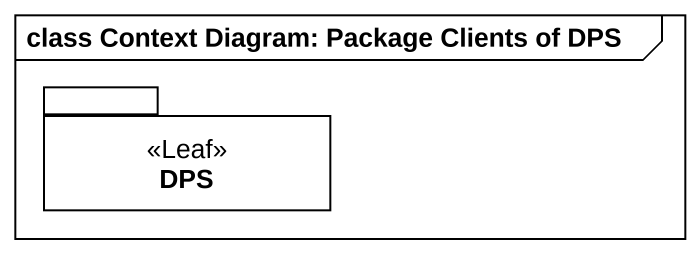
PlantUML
@startuml
mainframe class Context Diagram: Package Clients of DPS
package DPS <<Leaf>> {
}
@enduml
